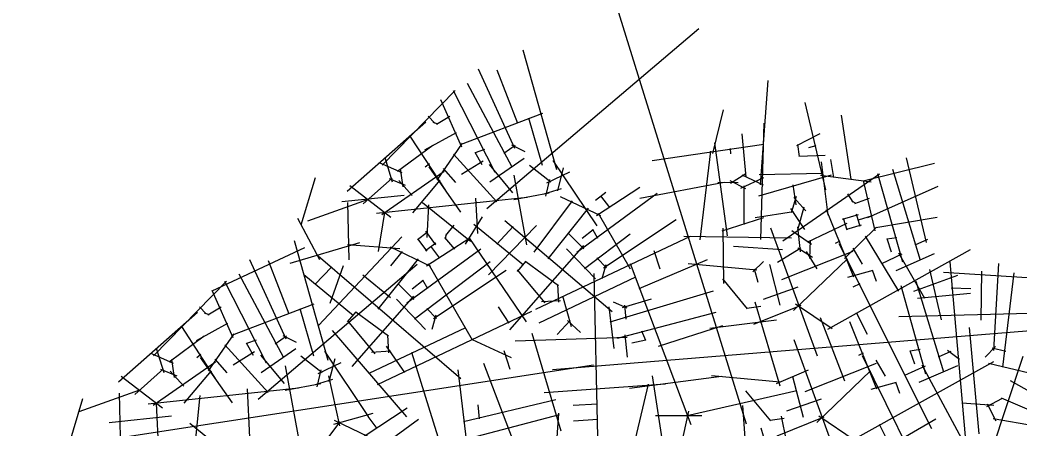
# Model space of a CAD drawing. Extents: x 521210 to 539878, y 175088 to 192554.
# Drawn here: x 525525 to 530150, y 184685 to 186578 of the extents above; entities that cross this region are included whole.
import ezdxf

# ---------------------------------------------------------------- set-up
doc = ezdxf.new("R2010")
doc.units = 0
doc.header["$MEASUREMENT"] = 0

msp = doc.modelspace()

# ---------------------------------------------------------------- linework, layer by layer
for p, q in [((528106.4, 187215.6), (528884.2, 184710)), ((527684.1, 185706.1), (528665.1, 186537.7)), ((528007.3, 185884.2), (527851.8, 186437.7)), ((527812.9, 185982.7), (527645.6, 186349.6)), ((527827.7, 186098.8), (527731.7, 186345.4)), ((528950.4, 185815), (528985, 186297.2)), ((527199.4, 185905.6), (527537.1, 186251.7)), ((527722.2, 185872.4), (527530.2, 186250.5)), ((527801.7, 185896.1), (527595.1, 186283.6)), ((527568.4, 185989.8), (527471, 186207.8)), ((529155.3, 186196.5), (529250.7, 185791.4)), ((528729.9, 185960.2), (528779, 186161.4)), ((527037.9, 185785.5), (527402.6, 186107.3)), ((527443.8, 186100), (527412.6, 186132.9)), ((527458.8, 186096.3), (527436, 186103.8)), ((527512.3, 186131.7), (527451.3, 186093.8)), ((527941.9, 186144.7), (527560.9, 186000.7)), ((527941.7, 185905), (527878.3, 186123.2)), ((529323.2, 186136.7), (529367.8, 185841.4)), ((528951.6, 185561.6), (528966.3, 186100.8)), ((527493.8, 185788.7), (527329.9, 186041)), ((527542.6, 186055.3), (527396.6, 185974.8)), ((528863.2, 186051.4), (528881.4, 185850.3)), ((529224.2, 186051.4), (529116.9, 185996)), ((527434.2, 185997.4), (527271.7, 185877.4)), ((527454.4, 185837.1), (527572.3, 186007.5)), ((527674.1, 185978.3), (527629.8, 185962.5)), ((527815, 185996.8), (527762.5, 185959.7)), ((527861.3, 185968.1), (527799.2, 185997.9)), ((528448.7, 185927.4), (528965.1, 186002.5)), ((528671.2, 185560.7), (528720.8, 185970.5)), ((528737.7, 186010.2), (528795.7, 185579.7)), ((528809.4, 185982.7), (528810.9, 185958.5)), ((529121.4, 186001), (529128.4, 185945.6)), ((529205.8, 185994.8), (529171.3, 185986.4)), ((527248.5, 185827), (527214.1, 185939.3)), ((527730.5, 185736.4), (527529.9, 185957.6)), ((527667.2, 185924.5), (527567.6, 185862.8)), ((527662, 185907.4), (527630.1, 185964.4)), ((527857.3, 185937.7), (527698, 185827.2)), ((527989.7, 185927.1), (528193, 185625.1)), ((529127, 185947.3), (529248.4, 185952.2)), ((529231, 185921.1), (529260.6, 185674.7)), ((529273.3, 185932.8), (529287.1, 185848.6)), ((529718.1, 185548.2), (529624.9, 185940.5)), ((527292.1, 185871.3), (527191.2, 185914.8)), ((527486.6, 185876.2), (527197.9, 185676.1)), ((527297, 185806.5), (527284.5, 185888.9)), ((527418.5, 185911.5), (527399.4, 185896.6)), ((527564.5, 185687.9), (527417.1, 185898.5)), ((527541, 185826.6), (527484.4, 185890.5)), ((527804.7, 185778), (527696.4, 185908.8)), ((527880.8, 185906.5), (527980.2, 185829.1)), ((527961.9, 185823.9), (528067.3, 185875.7)), ((528012.5, 185787.9), (528039.4, 185894.4)), ((529754, 185913.5), (529424.3, 185832.5)), ((529690.3, 185465.3), (529562.5, 185885.5)), ((526825.8, 185630.4), (526891.3, 185848.3)), ((527112.9, 185727.2), (527246.2, 185845.9)), ((527308.6, 185812.6), (527234.1, 185842.4)), ((527339.2, 185765.9), (527276.6, 185835.1)), ((527341.5, 185686.3), (527468.2, 185837.2)), ((527869.3, 185537.4), (527810.6, 185860.3)), ((527957.3, 185762.3), (527974.8, 185840.5)), ((528391, 185753.4), (528781.4, 185827.6)), ((528753.2, 185826.8), (528846.5, 185825.9)), ((528808.5, 185834.8), (528880.1, 185798.9)), ((528811.5, 185822.1), (528881.5, 185867.5)), ((528859.1, 185799.5), (528965.9, 185848.4)), ((528863.2, 185861.4), (528962.8, 185814.9)), ((529277.3, 185859.4), (528939.8, 185762.2)), ((528943, 185862.2), (529235.5, 185869.8)), ((529052.7, 185555.5), (529499.4, 185865.4)), ((529226.7, 185859.1), (529461.8, 185828.4)), ((529479.5, 185602.4), (529426.1, 185835.1)), ((529607.7, 185457.5), (529492.4, 185865.6)), ((527050, 185812.1), (527240.5, 185665.1)), ((527949.4, 185772.8), (528028.8, 185798.2)), ((528186.1, 185744.8), (528234.2, 185780.9)), ((528191.7, 185673.5), (528391.4, 185804.5)), ((528874.5, 185631.8), (528874.7, 185810.4)), ((529098.7, 185814.9), (529112.8, 185722.6)), ((529769.6, 185807.3), (529444.5, 185662.2)), ((527134.7, 185746.7), (526854.7, 185647.3)), ((527013.2, 185737.7), (527301.7, 185767.6)), ((527048, 185467.9), (527041.8, 185733.2)), ((527870.7, 185757.1), (527174.3, 185682.4)), ((527386.1, 185733.9), (527608.5, 185554.6)), ((527642.3, 185589.8), (527633.9, 185753.8)), ((527809.1, 185747.1), (527972.9, 185778.6)), ((527902.7, 185504), (528080.3, 185740.7)), ((528022.8, 185761.8), (528209.8, 185672.6)), ((528100.4, 185503), (528471.2, 185777.1)), ((528252.3, 185709.5), (528211, 185764.7)), ((529115.5, 185761.6), (529091.5, 185685.1)), ((529103.4, 185756.5), (529159.4, 185694.7)), ((529378.5, 185734.6), (529354.3, 185772.9)), ((529392.6, 185728.1), (529371.6, 185739.9)), ((529451.9, 185752.4), (529384.7, 185727.1)), ((527414.6, 185722.5), (527406, 185570.8)), ((527967.4, 185473.2), (528153.8, 185706.4)), ((528925.7, 185664), (529101.9, 185692.3)), ((529088.7, 185705.9), (529154, 185608.3)), ((529150.5, 185711.8), (529120.5, 185606.1)), ((529380.8, 185388), (529255.4, 185698.8)), ((526911.5, 185468.6), (526810.7, 185658.8)), ((527183.8, 185507.4), (527212.8, 185686.4)), ((527585.3, 185539.9), (527663.6, 185667)), ((527767.7, 185650), (528263.5, 185229.3)), ((528349.3, 185424.9), (528201.3, 185682.7)), ((528223.7, 185431), (528559.2, 185654.7)), ((528773.2, 185602.1), (528964.8, 185663.8)), ((529402.2, 185676.8), (529327.9, 185654.6)), ((529350.7, 185605.8), (529333.3, 185659.2)), ((529410.8, 185621.9), (529393.6, 185679.5)), ((529466.8, 185671.7), (529400.8, 185652.2)), ((529767.4, 185663.8), (529474.2, 185614.6)), ((527364.1, 185561.6), (527408.1, 185596.5)), ((527448.5, 185538), (527401.9, 185600)), ((527494.5, 185580.3), (527533.5, 185629)), ((527624.5, 185633.4), (527853.7, 185444.2)), ((527691.7, 185398.9), (527914, 185627.3)), ((527729.7, 185540.2), (527806.5, 185622.6)), ((528125.3, 185568), (528176.5, 185608.6)), ((528197.2, 185567.4), (528174.6, 185608.6)), ((528776, 185615), (528778.7, 185358.8)), ((529213, 185022.9), (528998.1, 185615.2)), ((529185.5, 185539.5), (529094.9, 185601.7)), ((529134.1, 185504.6), (529122.2, 185621.4)), ((529349.3, 185635.8), (529166.6, 185549.5)), ((529338.2, 185474.6), (529486.7, 185619)), ((529415.7, 185629), (529347.6, 185607.8)), ((526774.4, 185453.3), (527096.7, 185548.6)), ((526950.2, 185002.1), (526794.7, 185555.6)), ((526905.6, 185165), (527291.3, 185574.5)), ((527408.3, 185508.7), (527364.8, 185565.3)), ((527405.5, 185439.6), (527605.2, 185570.6)), ((527536.7, 185517.7), (527489.6, 185571.9)), ((527493.3, 185564.8), (527497, 185588.6)), ((527867.9, 185181), (527602.2, 185571.3)), ((527777.9, 185591.9), (527777.9, 185592)), ((527910.2, 185240.1), (528625.5, 185578)), ((528132.9, 185519.1), (528059.3, 185593)), ((528136.4, 185428.3), (528347.7, 185588.9)), ((529093.4, 185568), (528595.1, 185576.7)), ((529177.8, 185475), (529181.4, 185558.3)), ((529317.3, 185554.6), (529295.6, 185543.6)), ((529589.5, 185322.4), (529435.5, 185578.2)), ((529581, 185570.6), (529534.5, 185563.8)), ((529555.4, 185503.5), (529535.2, 185565.5)), ((529722.8, 185561.5), (529664.1, 185535.3)), ((526840.4, 185522.9), (526412.7, 185322.9)), ((527039.5, 185538.8), (527282.5, 185520.3)), ((527236.7, 185527.9), (527423.6, 185438.7)), ((527240.1, 185440.7), (527294.2, 185506.8)), ((527314.2, 185269.1), (527656.9, 185519)), ((527400, 185510.9), (527448, 185547.1)), ((527466.1, 185475.6), (527424.9, 185530.8)), ((527790.9, 185144.5), (528132.1, 185534.3)), ((528186.4, 185380.1), (528051.8, 185519.7)), ((528456, 185511.7), (528483.7, 185426)), ((529051.1, 185513.8), (528824.4, 185530.1)), ((529028.5, 185457.2), (529135.6, 185523.5)), ((529377.3, 185506.7), (529047.5, 185375.3)), ((529190.3, 185478.8), (529123, 185522.4)), ((529211.4, 185427), (529163.3, 185507.1)), ((529261, 185147.8), (529921.1, 185515.5)), ((529741.9, 184685.9), (529313.4, 185542.1)), ((529421, 185447.6), (529377.9, 185521.3)), ((526755.8, 185100.6), (526588.5, 185467.5)), ((526770.6, 185216.7), (526674.6, 185463.3)), ((526903.4, 185486.8), (527563.4, 184919.7)), ((527181.2, 185239.3), (527367.6, 185472.6)), ((527350.2, 185194.4), (527699.9, 185460.1)), ((527826.1, 185414.7), (527865.9, 185461.2)), ((527865, 185461.1), (528015, 185349.9)), ((528237.9, 185431.2), (528192.9, 185477.2)), ((528388.2, 185334.9), (528705, 185469.7)), ((528963.9, 185460.2), (528914.5, 185412.4)), ((529102.7, 185233.2), (529351.7, 185472)), ((529604, 185493.6), (529509.1, 185450.3)), ((529752.9, 185495.5), (529575.2, 185417.8)), ((529710.2, 185288.9), (529589.4, 185498.2)), ((529939.6, 184163.8), (529827.2, 185458.3)), ((526627, 184824), (527362.5, 185447.6)), ((526888.7, 185353.2), (526966.6, 185435.3)), ((527019.6, 185440.6), (526958.4, 185266.5)), ((527618, 185095.7), (527415.1, 185448.9)), ((527437.6, 185197.1), (527773.1, 185420.8)), ((527953.4, 185269.1), (527825.7, 185421.6)), ((528217, 185381), (528236.5, 185447)), ((528346.6, 185450.8), (528628.3, 184705.5)), ((528933.5, 185420), (528615.2, 185449.8)), ((528921, 185426.8), (528937.6, 185364.7)), ((528991.1, 185446), (529039.4, 185258.2)), ((529469.3, 185418.4), (529352.3, 185386)), ((529487, 185367.4), (529467.6, 185419.8)), ((529787.3, 185190.9), (529732.2, 185422.8)), ((529796.5, 185411.2), (530267.7, 185380.1)), ((529970.8, 185189.4), (529972.7, 185415.9)), ((530028.6, 185048.5), (530051.3, 185451.1)), ((526142.3, 185023.5), (526480, 185369.6)), ((526665.1, 184990.3), (526473.1, 185368.4)), ((526744.6, 185014), (526538, 185401.5)), ((526838.4, 185399.5), (527067.6, 185210.3)), ((527110, 185399.2), (527238.1, 185293.1)), ((527339.2, 185334.1), (527390.3, 185374.7)), ((527411, 185333.5), (527388.4, 185374.7)), ((527926.1, 185176.9), (528372.8, 185388.9)), ((528197.8, 184649.8), (528180.1, 185405.2)), ((528773.4, 185380), (528888.8, 185241.3)), ((529861.3, 185395.8), (529657.7, 185321.3)), ((529797.7, 184947.6), (529669.9, 185367.8)), ((530070.5, 184971.8), (530122.3, 185407.9)), ((526511.3, 185107.7), (526413.9, 185325.7)), ((527346.8, 185285.2), (527273.2, 185359.1)), ((528016.6, 185271.7), (528012.6, 185353.6)), ((528253.8, 185180.8), (528733.1, 185324.9)), ((529122.6, 185341.1), (528962.3, 185285)), ((529408.6, 185356.8), (529376.6, 185341.3)), ((529715.1, 184939.8), (529599.8, 185347.9)), ((529831.9, 185339), (529921.9, 185335.2)), ((527060.8, 184974.7), (527346, 185300.4)), ((527400.2, 185146.2), (527265.7, 185285.8)), ((527936.9, 185275.2), (528024.6, 185280.6)), ((528033.6, 185301.7), (528074.2, 185159.5)), ((528268.2, 185273.2), (528331.6, 185246.6)), ((528311.2, 185246.8), (528445.5, 185288.1)), ((529040.7, 184884.2), (528925.6, 185272)), ((529676.6, 185290.5), (529920.8, 185313.7)), ((525980.8, 184903.4), (526345.5, 185225.2)), ((526386.6, 185217.9), (526355.5, 185250.8)), ((526455.2, 185249.6), (526394.2, 185211.7)), ((526884.8, 185262.6), (526503.8, 185118.6)), ((526884.6, 185022.9), (526821.2, 185241.1)), ((527039.9, 185180.8), (527079.7, 185227.3)), ((527078.9, 185227.2), (527228.8, 185116.1)), ((527178.9, 184890.7), (527892.9, 185231.3)), ((527451.8, 185197.3), (527406.8, 185243.3)), ((527787.7, 185174.8), (527738.8, 185250.5)), ((528248.1, 185250.1), (528271.2, 185057.6)), ((528288.9, 185105.7), (528745.1, 185225.3)), ((528320.3, 185257.7), (528327.4, 185193.8)), ((528951.7, 185252.3), (528887.2, 185242.2)), ((529135.8, 185257.1), (528918, 185169.6)), ((529280.8, 185149.1), (529111.5, 185263)), ((526401.7, 185214.2), (526378.9, 185221.7)), ((527168.2, 185033.7), (527040.6, 185186.2)), ((527430.9, 185147.1), (527450.3, 185213.1)), ((527987.7, 184960.9), (530791.2, 185189.1)), ((528009.1, 185123.2), (528068.8, 185187.6)), ((528056.7, 185187.1), (528117.7, 185132.2)), ((529023.9, 185188.2), (528715.9, 185150.7)), ((529339.5, 184906.7), (529228, 185199.6)), ((529488.2, 184870.3), (529362.8, 185181.1)), ((529444.1, 185122.8), (529393.5, 185223.5)), ((529412.4, 185186.1), (529412.3, 185186)), ((529590, 185205.4), (530281.1, 185224.1)), ((526436.7, 184906.6), (526272.8, 185159)), ((526485.5, 185173.2), (526339.5, 185092.7)), ((527314.8, 184741.6), (526970.7, 185140.6)), ((527140, 184943), (527586.7, 185155.1)), ((528400, 185140), (528417.6, 185096.5)), ((528478.8, 185068.7), (528775.4, 185164.1)), ((529960.4, 184663.2), (529916.7, 185155.7)), ((526377.1, 185115.3), (526214.6, 184995.3)), ((526397.3, 184955), (526515.1, 185125.4)), ((526617, 185096.2), (526572.7, 185080.4)), ((526757.9, 185114.7), (526705.4, 185077.6)), ((526804.2, 185086.1), (526742.1, 185115.8)), ((527230.4, 185037.8), (527226.5, 185119.7)), ((527616, 185099.2), (527796.2, 185016.9)), ((527815.5, 185092.6), (528333.3, 185110.5)), ((527892.4, 185129.2), (528026.9, 184676.6)), ((528322, 185120.8), (528332.7, 185017)), ((528355.1, 185083.9), (528418.8, 185097.9)), ((529363.2, 184387.2), (529105.5, 185097.5)), ((526191.4, 184945), (526157, 185057.2)), ((526673.3, 184854.3), (526472.8, 185075.5)), ((526610.1, 185042.4), (526510.5, 184980.7)), ((526604.9, 185025.3), (526573, 185082.3)), ((526800.2, 185055.6), (526640.9, 184945.1)), ((526932.6, 185045), (527135.9, 184743)), ((527150.8, 185041.3), (527238.5, 185046.7)), ((527304.6, 184947.4), (527220.2, 185068.8)), ((527335.9, 185040.9), (527919, 183167)), ((527763, 185048.1), (527790.6, 184962.3)), ((529688.4, 185052.9), (529641.9, 185046.1)), ((529662.8, 184985.8), (529642.6, 185047.8)), ((529830.2, 185043.9), (529771.5, 185017.6)), ((529870.1, 185006.8), (529814.9, 185048)), ((529988.9, 185017.4), (530035.9, 185067.6)), ((530021.6, 185060.8), (530084, 185045.3)), ((526235, 184989.2), (526134.1, 185032.7)), ((526429.5, 184994.1), (526140.8, 184794)), ((526239.9, 184924.4), (526227.4, 185006.8)), ((526361.4, 185029.4), (526342.3, 185014.5)), ((526507.3, 184805.8), (526360, 185016.4)), ((526483.8, 184944.5), (526427.3, 185008.5)), ((526747.6, 184895.9), (526639.3, 185026.7)), ((526823.7, 185024.4), (526923.1, 184947)), ((526904.8, 184941.8), (527010.2, 184993.6)), ((526955.4, 184905.8), (526982.3, 185012.3)), ((529368.4, 184630.1), (530028.4, 184997.8)), ((529424.7, 185036.9), (529403, 185025.9)), ((529670.9, 184520.4), (529420.8, 185024.4)), ((529528.4, 184929.9), (529485.3, 185003.6)), ((530001, 184530.2), (530164.1, 185021.9)), ((525307.3, 184541.8), (528178.1, 184983)), ((526055.8, 184845.1), (526189.1, 184963.9)), ((526251.4, 184930.5), (526177, 184960.3)), ((526282.1, 184883.8), (526219.5, 184953.1)), ((526284.4, 184804.2), (526411.1, 184955.1)), ((526825.3, 184582.8), (526753.5, 184978.2)), ((526900.2, 184880.2), (526917.7, 184958.4)), ((527549.4, 184958.6), (527593, 184596.4)), ((527668.4, 184989.6), (527813.7, 184609.1)), ((529170.7, 184957.6), (529021.9, 184894.7)), ((529484.7, 184989), (529154.9, 184857.6)), ((529210.1, 184715.5), (529459.1, 184954.3)), ((529711.4, 184975.9), (529616.5, 184932.6)), ((529860.3, 184977.8), (529682.6, 184900.1)), ((529943.8, 184525.1), (529696.8, 184980.5)), ((530003.6, 184990.5), (530192.2, 184945.3)), ((525992.9, 184930), (526183.4, 184783)), ((526892.3, 184890.7), (526971.6, 184916.1)), ((527004.9, 184700.8), (526953.4, 184931.6)), ((528344.1, 184874.9), (528768.9, 184929.1)), ((528448.2, 184932), (528528.5, 184409.6)), ((529040.9, 184902.3), (528722.6, 184932.1)), ((529098.5, 184928.3), (529146.8, 184740.5)), ((529576.7, 184900.7), (529459.7, 184868.3)), ((529594.4, 184849.7), (529575, 184902.1)), ((530103.8, 184909.1), (530296.6, 184802.5)), ((526077.6, 184864.6), (525797.6, 184765.2)), ((526813.6, 184875), (526117.2, 184800.3)), ((526588.4, 184645.4), (526576.8, 184871.7)), ((526752, 184865), (526915.8, 184896.5)), ((527949.9, 184855), (528511.1, 184894.9)), ((528351.6, 184556.7), (528431.2, 184892.4)), ((529118.2, 184861.7), (528610.7, 184746.5)), ((528880.8, 184862.3), (528996.2, 184723.6)), ((525750.6, 184608.7), (525816.1, 184826.7)), ((525997.2, 184320.5), (525984.7, 184851.2)), ((526357.4, 184840.4), (526327.8, 184553.7)), ((527575.6, 184719.6), (528002.5, 184822.5)), ((529230, 184823.4), (529069.7, 184767.3)), ((529996.2, 184789.2), (530068.8, 184827.3)), ((530236.4, 184754.6), (530064.5, 184827.5)), ((526171.6, 184485.7), (526155.7, 184804.3)), ((527116.5, 184651.9), (527316.2, 184782.9)), ((527642, 184796.5), (527649.2, 184732.6)), ((528083.4, 184795), (528195.8, 184802.5)), ((528154, 184799.7), (528154, 184799.7)), ((528582.3, 184606.3), (528618, 184768.5)), ((528866.4, 184794.6), (528899.2, 184354.9)), ((529880.7, 184807.2), (530028.2, 184796)), ((530039.6, 184722.3), (529999.9, 184800.7)), ((525938, 184716), (526226.5, 184746)), ((526827.5, 184482.4), (527005.1, 184719.1)), ((526976.7, 184707.5), (527159, 184759.3)), ((526978.4, 184725.5), (527134.6, 184651)), ((527025.2, 184481.4), (527367.8, 184731.2)), ((527177.1, 184687.9), (527135.9, 184743)), ((527610.7, 184644.5), (528020.9, 184752)), ((527982.6, 184275.6), (528017.2, 184757.9)), ((528085.1, 184722.9), (528197.9, 184731.3)), ((528463.6, 184748.6), (528678.3, 184747.8)), ((529059.1, 184734.6), (528994.6, 184724.5)), ((529243.2, 184739.4), (529025.4, 184651.9)), ((529044.9, 184745.4), (529068.2, 184630.5)), ((529388.1, 184631.4), (529218.9, 184745.3)), ((529427.6, 184538.9), (529761, 184732.4)), ((530026, 184733.4), (530222.2, 184700.7)), ((526311, 184712.3), (526583.9, 184490.7)), ((528952.1, 184691.4), (529052, 184341.1)), ((529551.5, 184605.1), (529500.9, 184705.8))]:
    msp.add_line(p, q)

doc.saveas('drawing.dxf')
